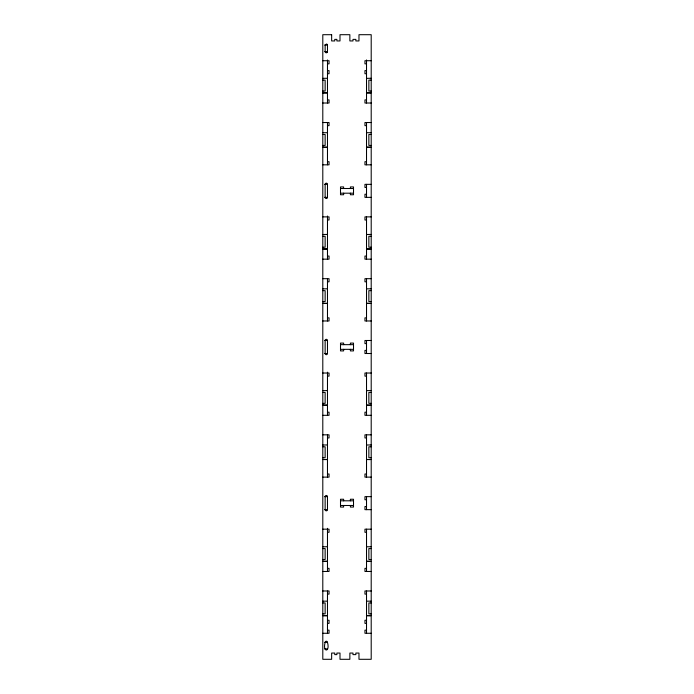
<?xml version="1.0" encoding="UTF-8"?>
<svg xmlns="http://www.w3.org/2000/svg" width="694" height="694" viewBox="0 0 694 694"><rect width="100%" height="100%" fill="white"/><g stroke="black" fill="none" stroke-linecap="round" stroke-linejoin="round"><path stroke-width="1.04" d="M324.749 45.11L327.481 45.11M324.749 51.616L327.481 51.616A1.171 1.171 0 0 1 326.31 52.787A1.171 1.171 0 0 1 325.139 51.616L325.156 44.728L326.735 44L327.481 44.919L327.481 52.397M322.797 60.725L329.043 60.725L329.043 63.848L327.481 63.848M371.203 60.725L364.957 60.725L364.957 63.848L366.519 63.848M327.481 70.615L329.043 70.615L329.043 73.737L327.481 73.737M366.519 70.615L364.957 70.615L364.957 73.737L366.519 73.737M322.797 78.344L327.481 78.275M366.519 78.344L371.203 78.275M322.797 80.122L325.139 80.122L325.139 91.053L322.797 91.053M371.203 80.122L368.861 80.122L368.861 91.053L371.203 91.053M322.797 92.84L327.481 92.84M366.519 92.84L371.203 92.84M322.797 92.901L326.701 92.901M366.519 92.901L370.423 92.901M327.481 99.893L329.043 99.893L329.043 103.016L322.797 103.016M366.519 99.893L364.957 99.893L364.957 103.016L371.203 103.016M322.797 122.534L329.043 122.534L329.043 125.657L327.481 125.657M371.203 122.534L364.957 122.534L364.957 125.657L366.519 125.657M322.797 132.71L327.481 132.71M366.519 132.71L371.203 132.71M322.797 134.497L325.139 134.497L325.139 145.428L322.797 145.428M371.203 134.497L368.861 134.497L368.861 145.428L371.203 145.428M327.481 147.206L322.797 147.206L326.701 147.275M371.203 147.206L366.519 147.206L370.423 147.275M327.481 161.702L329.043 161.702L329.043 164.825L322.797 164.825M366.519 161.702L364.957 161.702L364.957 164.825L371.203 164.825M324.671 184.344L327.481 184.344L327.481 197.356A1.171 1.171 0 0 1 326.31 198.527A1.171 1.171 0 0 1 325.139 197.356L325.139 184.344A1.171 1.171 0 0 1 326.31 183.173A1.171 1.171 0 0 1 327.481 184.344M371.203 184.344L364.957 184.344L364.957 187.467L366.519 187.467M340.494 188.508L353.506 188.508M340.494 193.192L353.506 193.192M366.519 194.233L364.957 194.233L364.957 197.356L371.203 197.356M324.671 197.356L327.481 197.356M322.797 216.875L329.043 216.875L329.043 219.998L327.481 219.998M371.203 216.875L364.957 216.875L364.957 219.998L366.519 219.998M322.797 234.494L327.481 234.425M366.519 234.494L371.203 234.425M322.797 236.272L325.139 236.272L325.139 247.203L322.797 247.203M371.203 236.272L368.861 236.272L368.861 247.203L371.203 247.203M322.797 248.99L327.481 248.99M366.519 248.99L371.203 248.99M322.797 249.051L326.701 249.051M366.519 249.051L370.423 249.051M327.481 256.043L329.043 256.043L329.043 259.166L322.797 259.166M366.519 256.043L364.957 256.043L364.957 259.166L371.203 259.166M322.797 278.684L329.043 278.684L329.043 281.807L327.481 281.807M371.203 278.684L364.957 278.684L364.957 281.807L366.519 281.807M322.797 288.86L327.481 288.799M366.519 288.86L371.203 288.799M322.797 290.647L325.139 290.647L325.139 301.578L322.797 301.578M371.203 290.647L368.861 290.647L368.861 301.578L371.203 301.578M327.481 303.356L322.797 303.356L326.701 303.425M371.203 303.356L366.519 303.356L370.423 303.425M327.481 317.852L329.043 317.852L329.043 320.975L322.797 320.975M366.519 317.852L364.957 317.852L364.957 320.975L371.203 320.975M324.671 340.494L327.481 340.494L327.481 353.506A1.171 1.171 0 0 1 326.31 354.677A1.171 1.171 0 0 1 325.139 353.506L325.139 340.494A1.171 1.171 0 0 1 326.31 339.323A1.171 1.171 0 0 1 327.481 340.494M371.203 340.494L364.957 340.494L364.957 343.617L366.519 343.617M340.494 344.658L353.506 344.658M340.494 349.342L353.506 349.342M366.519 350.383L364.957 350.383L364.957 353.506L371.203 353.506M324.671 353.506L327.481 353.506M322.797 373.025L329.043 373.025L329.043 376.148L327.481 376.148M371.203 373.025L364.957 373.025L364.957 376.148L366.519 376.148M322.797 390.644L327.481 390.575M366.519 390.644L371.203 390.575M322.797 392.422L325.139 392.422L325.139 403.353L322.797 403.353M371.203 392.422L368.861 392.422L368.861 403.353L371.203 403.353M322.797 405.14L327.481 405.14M366.519 405.14L371.203 405.14M322.797 405.201L326.701 405.201M366.519 405.201L370.423 405.201M327.481 412.193L329.043 412.193L329.043 415.316L322.797 415.316M366.519 412.193L364.957 412.193L364.957 415.316L371.203 415.316M322.797 434.834L329.043 434.834L329.043 437.957L327.481 437.957M371.203 434.834L364.957 434.834L364.957 437.957L366.519 437.957M322.797 445.01L327.481 444.949M366.519 445.01L371.203 444.949M322.797 446.797L325.139 446.797L325.139 457.728L322.797 457.728M371.203 446.797L368.861 446.797L368.861 457.728L371.203 457.728M327.481 459.506L322.797 459.506L326.701 459.575M371.203 459.506L366.519 459.506L370.423 459.575M327.481 474.002L329.043 474.002L329.043 477.125L322.797 477.125M366.519 474.002L364.957 474.002L364.957 477.125L371.203 477.125M324.671 496.644L327.481 496.644L327.481 509.656A1.171 1.171 0 0 1 326.31 510.827A1.171 1.171 0 0 1 325.139 509.656L325.139 496.644A1.171 1.171 0 0 1 326.31 495.473A1.171 1.171 0 0 1 327.481 496.644M371.203 496.644L364.957 496.644L364.957 499.767L366.519 499.767M340.494 500.808L353.506 500.808M340.494 505.492L353.506 505.492M366.519 506.533L364.957 506.533L364.957 509.656L371.203 509.656M324.671 509.656L327.481 509.656M322.797 529.175L329.043 529.175L329.043 532.298L327.481 532.298M371.203 529.175L364.957 529.175L364.957 532.298L366.519 532.298M322.797 546.794L327.481 546.725M366.519 546.794L371.203 546.725M322.797 548.572L325.139 548.572L325.139 559.503L322.797 559.503M371.203 548.572L368.861 548.572L368.861 559.503L371.203 559.503M322.797 561.29L327.481 561.29M366.519 561.29L371.203 561.29M322.797 561.351L326.701 561.351M366.519 561.351L370.423 561.351M327.481 568.343L329.043 568.343L329.043 571.466L322.797 571.466M366.519 568.343L364.957 568.343L364.957 571.466L371.203 571.466M322.797 590.984L329.043 590.984L329.043 594.107L327.481 594.107M371.203 590.984L364.957 590.984L364.957 594.107L366.519 594.107M322.797 601.16L327.481 601.16M366.519 601.16L371.203 601.16M322.797 602.947L325.139 602.947L325.139 613.878L322.797 613.878M371.203 602.947L368.861 602.947L368.861 613.878L371.203 613.878M327.481 615.656L322.797 615.656L326.701 615.725M371.203 615.656L366.519 615.656L370.423 615.725M327.481 620.263L329.043 620.263L329.043 623.386L327.481 623.386M366.519 620.263L364.957 620.263L364.957 623.386L366.519 623.386M327.481 630.152L329.043 630.152L329.043 633.275L322.797 633.275M366.519 630.152L364.957 630.152L364.957 633.275L371.203 633.275M324.749 642.384L327.481 642.384C330.344 652.56 322.276 652.56 325.139 642.384A1.171 1.171 0 0 1 326.31 641.213A1.171 1.171 0 0 1 327.481 642.384M324.749 648.89L327.481 648.89M366.519 59.944L366.519 103.016M366.519 122.534L366.519 164.825M366.519 184.344L366.519 197.356M366.519 216.875L366.519 259.166M366.519 278.684L366.519 320.975M366.519 340.494L366.519 353.506M366.519 373.025L366.519 415.316M366.519 434.834L366.519 477.125M366.519 496.644L366.519 509.656M366.519 529.175L366.519 571.466M366.519 590.984L366.519 633.275M350.392 188.508L350.392 186.946L353.515 186.946L353.515 194.754L350.392 194.754L350.392 193.192M350.392 344.658L350.392 343.096L353.515 343.096L353.515 350.904L350.392 350.904L350.392 349.342M350.392 500.808L350.392 499.246L353.515 499.246L353.515 507.054L350.392 507.054L350.392 505.492M343.625 188.508L343.625 186.946L340.502 186.946L340.502 194.754L343.625 194.754L343.625 193.192M343.625 344.658L343.625 343.096L340.502 343.096L340.502 350.904L343.625 350.904L343.625 349.342M343.625 500.808L343.625 499.246L340.502 499.246L340.502 507.054L343.625 507.054L343.625 505.492M327.481 59.944L327.481 103.016M327.481 122.534L327.481 164.825M327.481 216.016L327.481 259.166M327.481 278.684L327.481 320.975M327.481 372.166L327.481 415.316M327.481 434.834L327.481 477.125M327.481 528.316L327.481 571.466M327.481 590.984L327.481 633.275M331.645 34.7L322.797 34.7L322.797 659.3L331.645 659.3L331.645 653.054L334.768 653.054L334.768 654.616L336.876 654.616L336.876 653.054L339.999 653.054L339.999 659.3L349.863 659.3L349.863 653.054L352.986 653.054L352.986 654.616L355.849 654.616L355.849 653.054L358.972 653.054L358.972 659.3L371.203 659.3L371.203 34.7L358.972 34.7L358.972 40.946L355.849 40.946L355.849 39.385L352.986 39.385L352.986 40.946L349.863 40.946L349.863 34.7L339.999 34.7L339.999 40.946L336.876 40.946L336.876 39.385L334.768 39.385L334.768 40.946L331.645 40.946L331.645 34.7"/></g></svg>
